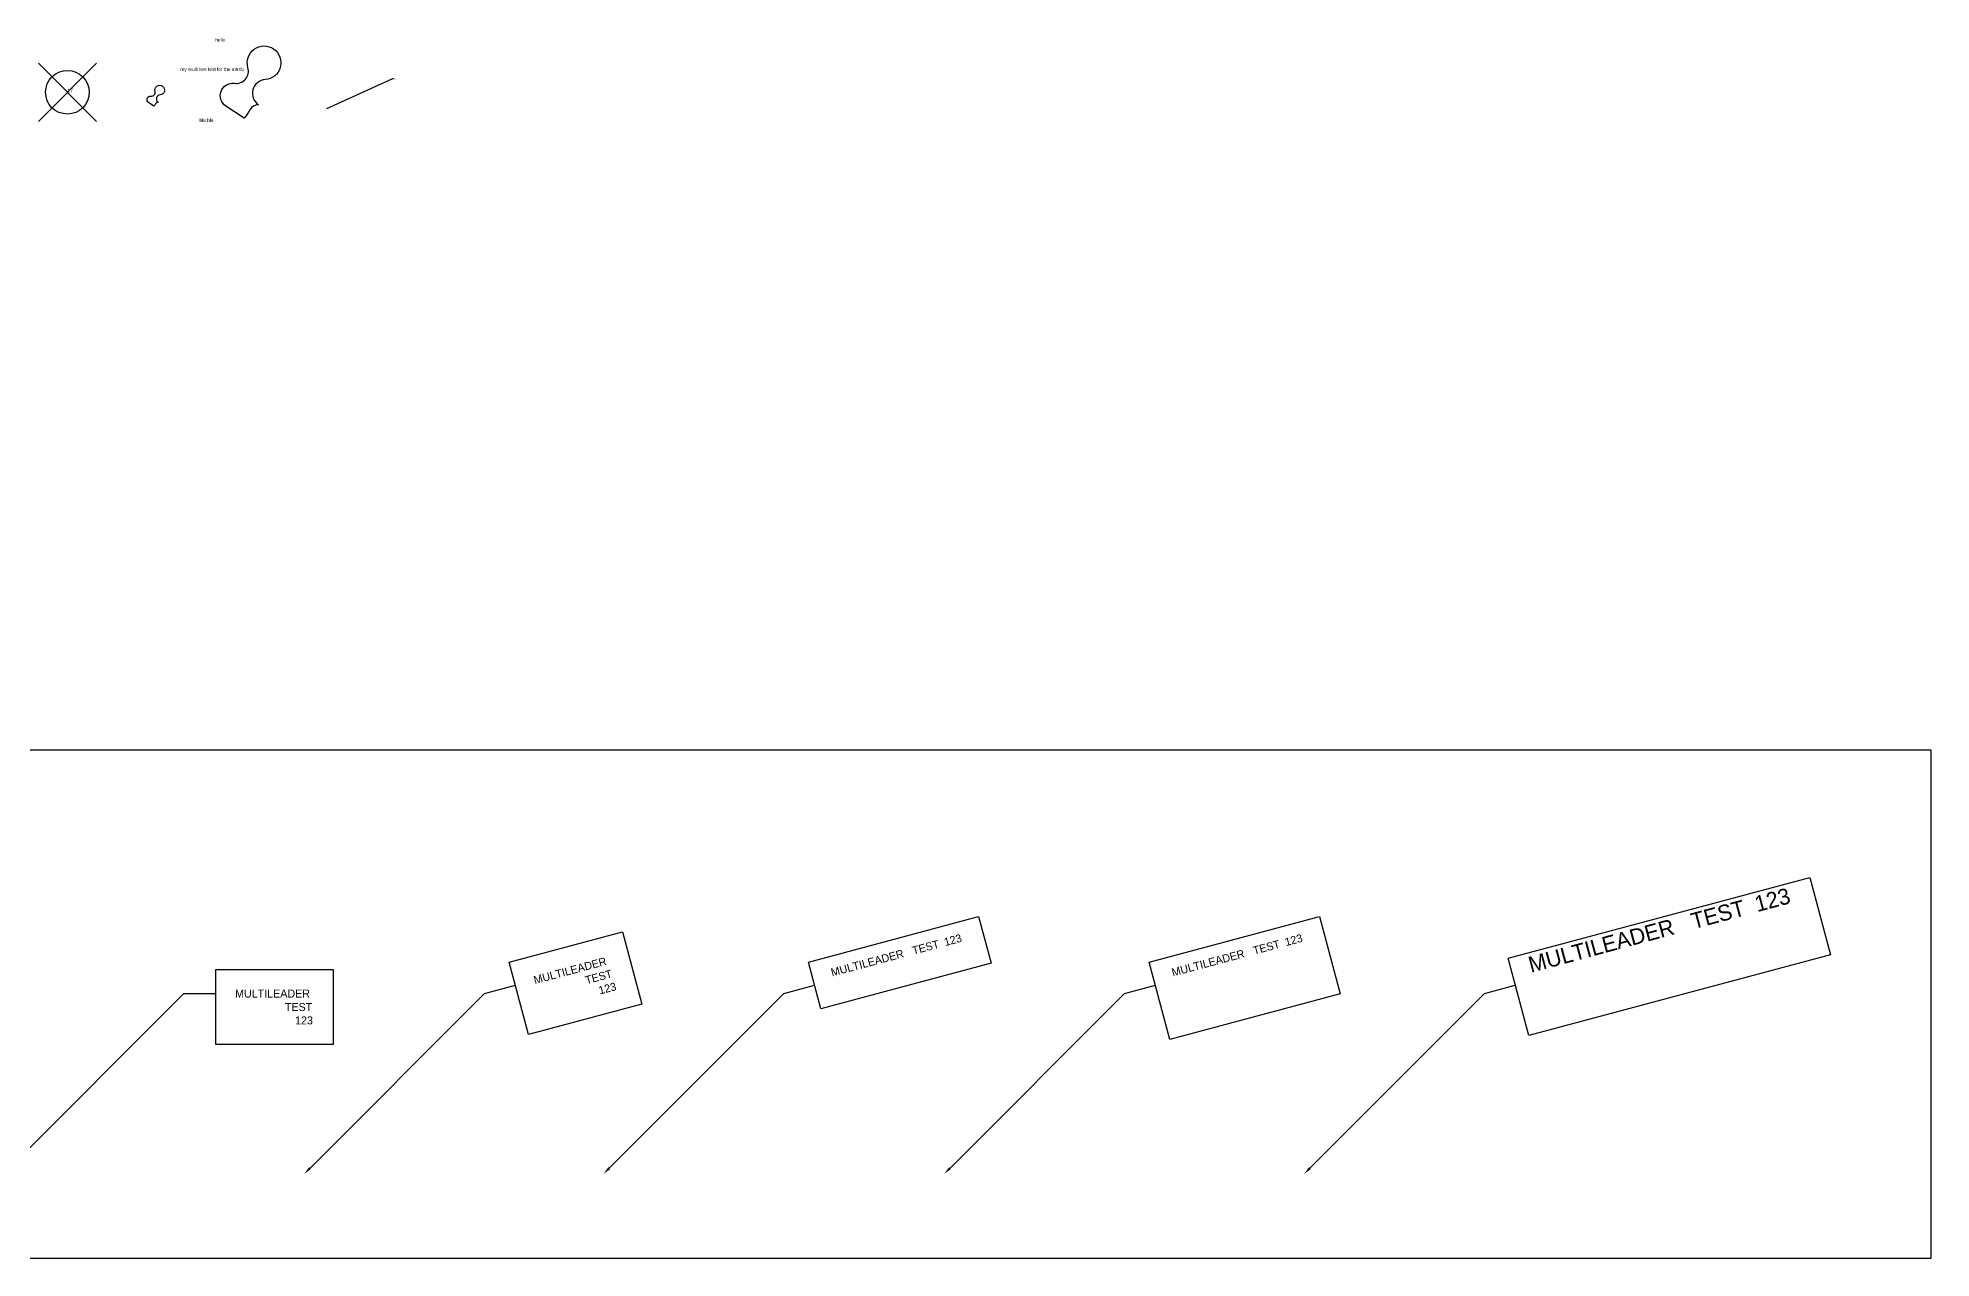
# Model space of a CAD drawing. Extents: x -15 to 1852, y -566 to 111.
# Drawn here: x 906 to 1852, y -566 to 44 of the extents above; entities that cross this region are included whole.
import ezdxf
from ezdxf.enums import TextEntityAlignment as Align

# ---------------------------------------------------------------- set-up
doc = ezdxf.new("R2010")
doc.units = 0
doc.layers.get('0').update_dxf_attribs({"linetype": 'CONTINUOUS'})
doc.layers.add('LAYER1', color=7, linetype='CONTINUOUS')

# ---------------------------------------------------------------- blocks, each defined once
blk = doc.blocks.new('MYBLOCK')
for p, q in [((-40, -40), (40, 40)), ((-40, 40), (40, -40))]:
    blk.add_line(p, q)
blk.add_circle((0, 0), 30)
blk.add_attdef('ATTINFO', (0, 0), '', height=5)
blk = doc.blocks.new('MY_BLOCK_V2')
blk.add_lwpolyline([(962.4, 0.36), (960.21, 1.79, -0.799559), (961.21, 4.5, 0.543862), (962.83, 6.38, -2.844377), (964.89, 4.95, 0.718751), (964.1, 1.95, 0.273794), (963.06, 1.33, -0.047611)], format="xyb", close=True)
at = {"flags": 8}
blk.add_attdef('PRESET_ATT', text='', height=0.411, dxfattribs=at).set_placement((958.93, 9.9), align=Align.TOP_LEFT)
blk.add_attdef('MULTI_LINE_ATT', text='', height=0.411).set_placement((954.81, 6.39), align=Align.TOP_LEFT)
for tag, p, flags in [('CONSTANT_ATT', (954.6, 2.35), 2), ('VERIFY_ATT', (957.05, -0.09), 4)]:
    blk.add_attdef(tag, p, '', height=0.411, dxfattribs=dict(flags=flags))
blk = doc.blocks.new('*U55')
at = {"linetype": 'BYBLOCK'}
blk.add_line((1083.32, 23.24), (1083.68, 23.24), dxfattribs=at)
blk.add_lwpolyline([(1050.41, 8.25), (1083.32, 23.24)], dxfattribs=at)
blk.add_solid([(1050.42, 8.22), (1050.24, 8.18), (1050.39, 8.28)])
for s, p in [('MLeader', (1083.75, 23.17)), ('text, hello!', (1083.77, 22.87))]:
    blk.add_text(s, height=0.18).set_placement(p)
blk = doc.blocks.new('*U75')
at = {"linetype": 'BYBLOCK'}
blk.add_line((978.9, -434.01), (994.9, -434.01), dxfattribs=at)
at = {"color": 0}
blk.add_lwpolyline([(994.9, -421.97), (1053.54, -421.97), (1053.54, -459.46), (994.9, -459.46), (994.9, -421.97)], dxfattribs=at)
at = {"linetype": 'BYBLOCK'}
blk.add_lwpolyline([(891.73, -521.18), (978.9, -434.01)], dxfattribs=at)
blk.add_solid([(892.2, -521.65), (888.9, -524.01), (891.26, -520.71)])
for s, p in [('MULTILEADER', (1004.48, -435.97)), ('TEST', (1029.37, -442.71)), ('123', (1034.47, -449.39))]:
    blk.add_text(s, height=4).set_placement(p)
blk = doc.blocks.new('*U76')
at = {"linetype": 'BYBLOCK'}
blk.add_line((1129.11, -434.01), (1144.57, -429.86), dxfattribs=at)
at = {"color": 0}
blk.add_lwpolyline([(1141.45, -418.24), (1198.09, -403.06), (1207.79, -439.27), (1151.15, -454.45), (1141.45, -418.24)], dxfattribs=at)
at = {"linetype": 'BYBLOCK'}
blk.add_lwpolyline([(1041.94, -521.18), (1129.11, -434.01)], dxfattribs=at)
blk.add_solid([(1042.41, -521.65), (1039.11, -524.01), (1041.47, -520.71)])
for s, p in [('MULTILEADER', (1154.33, -429.28)), ('TEST', (1180.11, -429.35)), ('123', (1186.77, -434.48))]:
    blk.add_text(s, height=4, rotation=15).set_placement(p)
blk = doc.blocks.new('*U77')
at = {"linetype": 'BYBLOCK'}
blk.add_line((1278.69, -434.01), (1294.14, -429.86), dxfattribs=at)
at = {"color": 0}
blk.add_lwpolyline([(1291.04, -418.27), (1376.1, -395.48), (1382.35, -418.8), (1297.28, -441.59), (1291.04, -418.27)], dxfattribs=at)
at = {"linetype": 'BYBLOCK'}
blk.add_lwpolyline([(1191.52, -521.18), (1278.69, -434.01)], dxfattribs=at)
blk.add_solid([(1191.99, -521.65), (1188.69, -524.01), (1191.05, -520.71)])
for s, p in [('123', (1359.43, -410.3)), ('MULTILEADER', (1302.88, -425.45)), ('TEST', (1343.53, -414.56))]:
    blk.add_text(s, height=4, rotation=15).set_placement(p)
blk = doc.blocks.new('*U78')
at = {"linetype": 'BYBLOCK'}
blk.add_line((1449.01, -434.01), (1464.47, -429.86), dxfattribs=at)
at = {"color": 0}
blk.add_lwpolyline([(1461.36, -418.27), (1546.42, -395.48), (1556.78, -434.12), (1471.71, -456.91), (1461.36, -418.27)], dxfattribs=at)
at = {"linetype": 'BYBLOCK'}
blk.add_lwpolyline([(1361.84, -521.18), (1449.01, -434.01)], dxfattribs=at)
blk.add_solid([(1362.31, -521.65), (1359.01, -524.01), (1361.37, -520.71)])
for s, p in [('123', (1529.76, -410.3)), ('MULTILEADER', (1473.21, -425.45)), ('TEST', (1513.85, -414.56))]:
    blk.add_text(s, height=4, rotation=15).set_placement(p)
blk = doc.blocks.new('*U79')
at = {"linetype": 'BYBLOCK'}
blk.add_line((1628.88, -434.01), (1644.34, -429.86), dxfattribs=at)
at = {"color": 0}
blk.add_lwpolyline([(1640.71, -416.34), (1791.52, -375.93), (1801.87, -414.57), (1651.07, -454.98), (1640.71, -416.34)], dxfattribs=at)
at = {"linetype": 'BYBLOCK'}
blk.add_lwpolyline([(1541.71, -521.18), (1628.88, -434.01)], dxfattribs=at)
blk.add_solid([(1542.18, -521.65), (1538.88, -524.01), (1541.24, -520.71)])
for s, p in [('TEST', (1733.44, -401.85)), ('123', (1765.26, -393.32)), ('MULTILEADER', (1652.16, -423.63))]:
    blk.add_text(s, height=8, rotation=15).set_placement(p)

msp = doc.modelspace()

# ---------------------------------------------------------------- linework, layer by layer
msp.add_lwpolyline([(52.691, -312.362), (52.691, -566.169), (1852.186, -566.169), (1852.186, -312.362)], close=True)

# ---------------------------------------------------------------- block references
ref = msp.add_blockref('MY_BLOCK_V2', (-3024.444, 1.951), dxfattribs=dict(xscale=4.1911331805470775, yscale=4.1911331805470775, zscale=4.1911331805470775))
ref.add_attrib('MULTI_LINE_ATT_001', 'my multi line text for the attrrib', (977.123, 27.001), dxfattribs={"height": 1.72065})
ref.add_attrib('PRESET_ATT', 'hello', dxfattribs={"height": 1.7207}).set_placement((994.558, 43.43), align=Align.TOP_LEFT)
ref.add_attrib('VERIFY_ATT', 'bla bla', (986.688, 1.554), dxfattribs={"height": 1.7207})
at = {"xscale": 1.2178892645823844, "yscale": 1.2178892645823844, "zscale": 1.2178892645823844}
msp.add_blockref('MY_BLOCK_V2', (-208.15, 8.99), dxfattribs=at)
at = {"color": 193}
for name in ['*U55', '*U79', '*U77', '*U78', '*U76', '*U75']:
    msp.add_blockref(name, (0, 0), dxfattribs=at)
at = {"layer": 'LAYER1', "xscale": 0.36337369484720056, "yscale": 0.36337369484720056, "zscale": 0.36337369484720056}
msp.add_blockref('MYBLOCK', (920.68, 16.353), dxfattribs=at).add_auto_attribs({'ATTINFO': '17'})

doc.saveas('drawing.dxf')
